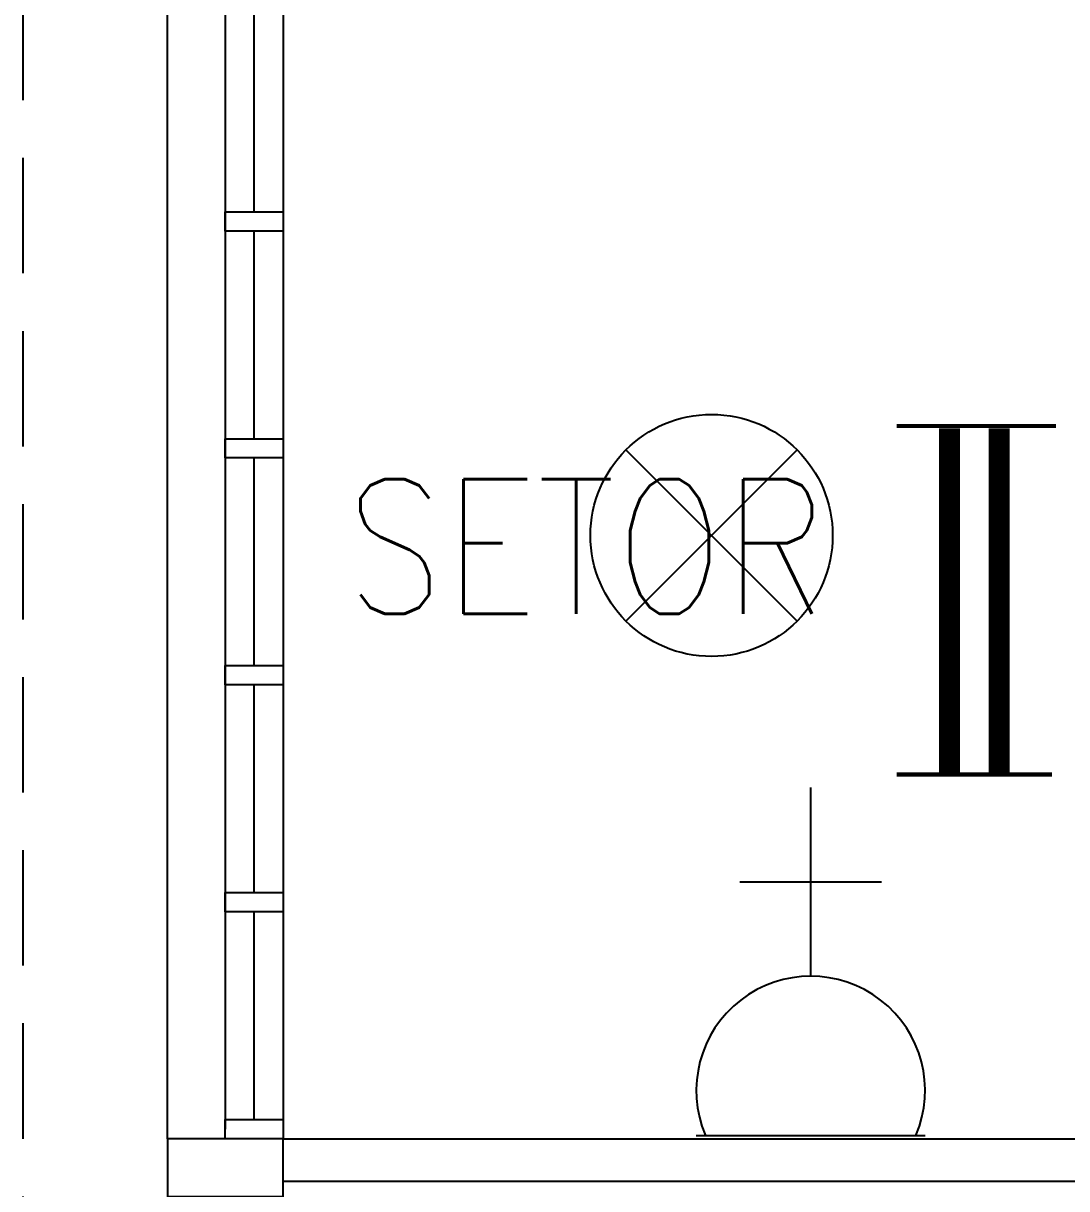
# Model space of a CAD drawing. Header units: inches. Extents: x 16928 to 514628, y -1471 to 241387.
# Drawn here: x 168855 to 171567, y 41385 to 44415 of the extents above; entities that cross this region are included whole.
import ezdxf
from ezdxf.enums import TextEntityAlignment as Align

# ---------------------------------------------------------------- set-up
doc = ezdxf.new("R2010")
doc.units = ezdxf.units.IN
doc.header["$MEASUREMENT"] = 0
doc.linetypes.add('HIDDEN', pattern=[0.375, 0.25, -0.125])
for name, color, linetype in [('ELECT', 6, 'Continuous'), ('FITTING', 8, 'Continuous'), ('LW', 2, 'Continuous'), ('partition', 8, 'Continuous'), ('TB', 8, 'Continuous'), ('WALL', 1, 'Continuous'), ('WIN', 9, 'Continuous')]:
    doc.layers.add(name, color=color, linetype=linetype)
doc.layers.add('t3', color=8, linetype='Continuous', lineweight=25)
doc.styles.add('LAILA', font='romans.shx', dxfattribs={"width": 0.85})

# ---------------------------------------------------------------- blocks, each defined once
blk = doc.blocks.new('CEILING FAN C W HOOK')
at = {"layer": 'ELECT', "color": 6}
for p, q in [((-530.3, -530.3), (-85.3, -85.3)), ((-530.3, -85.3), (-85.3, -530.3))]:
    blk.add_line(p, q, dxfattribs=at)
blk.add_circle((-307.8, -307.8), 314.7, dxfattribs=at)
blk = doc.blocks.new('13A SSO 300mm')
at = {"layer": 'ELECT', "color": 6}
for p, q in [((0, 413.8), (0, 904.4)), ((-184, 659.1), (184, 659.1)), ((-297.4, 0), (297.4, 0))]:
    blk.add_line(p, q, dxfattribs=at)
blk.add_arc((0, 116.3), 297.4, 336.9763, 203.0237, dxfattribs=at)

msp = doc.modelspace()

# ---------------------------------------------------------------- linework, layer by layer
at = {"layer": 'FITTING', "color": 3}
for points, const_width in [([(171262.6, 42462.3), (171262.6, 43362.3)], 54.6), ([(171391.4, 42462.3), (171391.4, 43362.3)], 54.6), ([(171125, 43368.3), (171410.1, 43368.3)], 10.9), ([(171263.7, 43368.3), (171538.9, 43368.3)], 10.9), ([(171125, 42462.3), (171400.2, 42462.3)], 10.9), ([(171253.8, 42462.3), (171529, 42462.3)], 10.9)]:
    msp.add_lwpolyline(points, dxfattribs=dict(at, const_width=const_width))
at = {"layer": 'LW', "linetype": 'HIDDEN', "ltscale": 1200}
msp.add_line((168855, 40615.4), (168855, 45415.4), dxfattribs=at)
at = {"layer": 'LW'}
msp.add_line((169230, 41515.4), (169230, 44515.4), dxfattribs=at)
at = {"layer": 'partition'}
for p, q in [((169530, 41515.4), (173530, 41515.4)), ((169530, 41405.4), (173530, 41405.4))]:
    msp.add_line(p, q, dxfattribs=at)
at = {"layer": 'WALL'}
msp.add_line((169530, 39940.4), (169530, 41515.4), dxfattribs=at)
msp.add_lwpolyline([(169530, 41365.4), (169530, 41515.4), (169230, 41515.4), (169230, 41365.4)], close=True, dxfattribs=at)
at = {"layer": 'WIN'}
for p, q in [((169530, 44515.4), (169530, 41515.4)), ((169380, 44490.4), (169380, 41540.4)), ((169455, 43925.4), (169455, 44465.4)), ((169455, 43335.4), (169455, 43875.4)), ((169455, 42745.4), (169455, 43285.4)), ((169455, 42155.4), (169455, 42695.4)), ((169455, 41565.4), (169455, 42105.4))]:
    msp.add_line(p, q, dxfattribs=at)
for points in [[(169380, 43875.4), (169380, 43925.4), (169530, 43925.4), (169530, 43875.4)], [(169380, 43285.4), (169380, 43335.4), (169530, 43335.4), (169530, 43285.4)], [(169380, 42695.4), (169380, 42745.4), (169530, 42745.4), (169530, 42695.4)], [(169380, 42105.4), (169380, 42155.4), (169530, 42155.4), (169530, 42105.4)], [(169380, 41515.4), (169380, 41565.4), (169530, 41565.4), (169530, 41515.4)]]:
    msp.add_lwpolyline(points, close=True, dxfattribs=at)

# ---------------------------------------------------------------- block references
msp.add_blockref('CEILING FAN C W HOOK', (170951.7, 43391.7))
at = {"layer": 'TB', "color": 6, "linetype": 'Continuous'}
msp.add_blockref('13A SSO 300mm', (170901.5, 41524.1), dxfattribs=at)

# ---------------------------------------------------------------- texts
at = {"layer": 't3', "style": 'LAILA', "width": 0.85}
msp.add_text('SETOR', height=350, dxfattribs=at).set_placement((169692.9, 43230.1), align=Align.TOP_LEFT)

doc.saveas('drawing.dxf')
